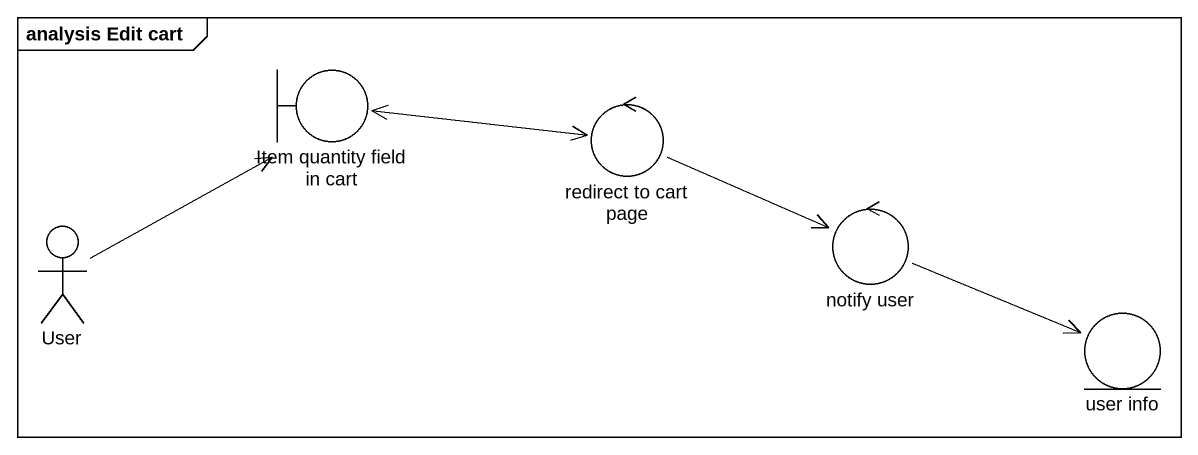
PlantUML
@startuml
mainframe analysis Edit cart
boundary "Item quantity field in cart" as Item_quantity_field_in_cart
control "redirect to cart page" as redirect_to_cart_page
control "notify user" as notify_user
actor User
entity "user info" as user_info
Item_quantity_field_in_cart -right-> redirect_to_cart_page
redirect_to_cart_page -left-> Item_quantity_field_in_cart
redirect_to_cart_page -right-> notify_user
notify_user -right-> user_info
User -up-> Item_quantity_field_in_cart
@enduml
